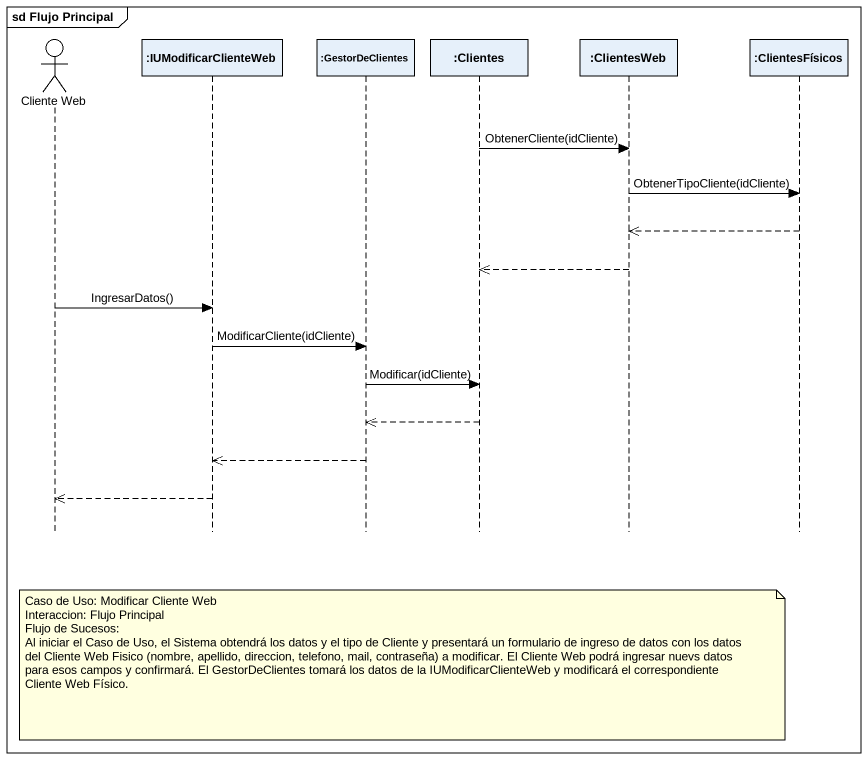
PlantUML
@startuml
mainframe sd Flujo Principal
hide footbox
actor "Cliente Web" as Cliente_Web
participant ":IUModificarClienteWeb" as IUModificarClienteWeb
participant ":GestorDeClientes" as GestorDeClientes
participant ":Clientes" as Clientes
participant ":ClientesWeb" as ClientesWeb
participant ":ClientesFísicos" as ClientesFísicos

Clientes -> ClientesWeb : ObtenerCliente(idCliente)
ClientesWeb -> ClientesFísicos : ObtenerTipoCliente(idCliente)
ClientesFísicos -->> ClientesWeb
ClientesWeb -->> Clientes
Cliente_Web -> IUModificarClienteWeb : IngresarDatos()
IUModificarClienteWeb -> GestorDeClientes : ModificarCliente(idCliente)
GestorDeClientes -> Clientes : Modificar(idCliente)
Clientes -->> GestorDeClientes
GestorDeClientes -->> IUModificarClienteWeb
IUModificarClienteWeb -->> Cliente_Web
note over GestorDeClientes
  Caso de Uso: Modificar Cliente Web
  Interaccion: Flujo Principal
  Flujo de Sucesos:
  Al iniciar el Caso de Uso, el Sistema obtendrá los datos y el tipo de Cliente y presentará un formulario de ingreso de datos con los datos del Cliente Web Fisico (nombre, apellido, direccion, telefono, mail, contraseña) a modificar. El Cliente Web podrá ingresar nuevs datos para esos campos y confirmará. El GestorDeClientes tomará los datos de la IUModificarClienteWeb y modificará el correspondiente Cliente Web Físico.
end note
@enduml
